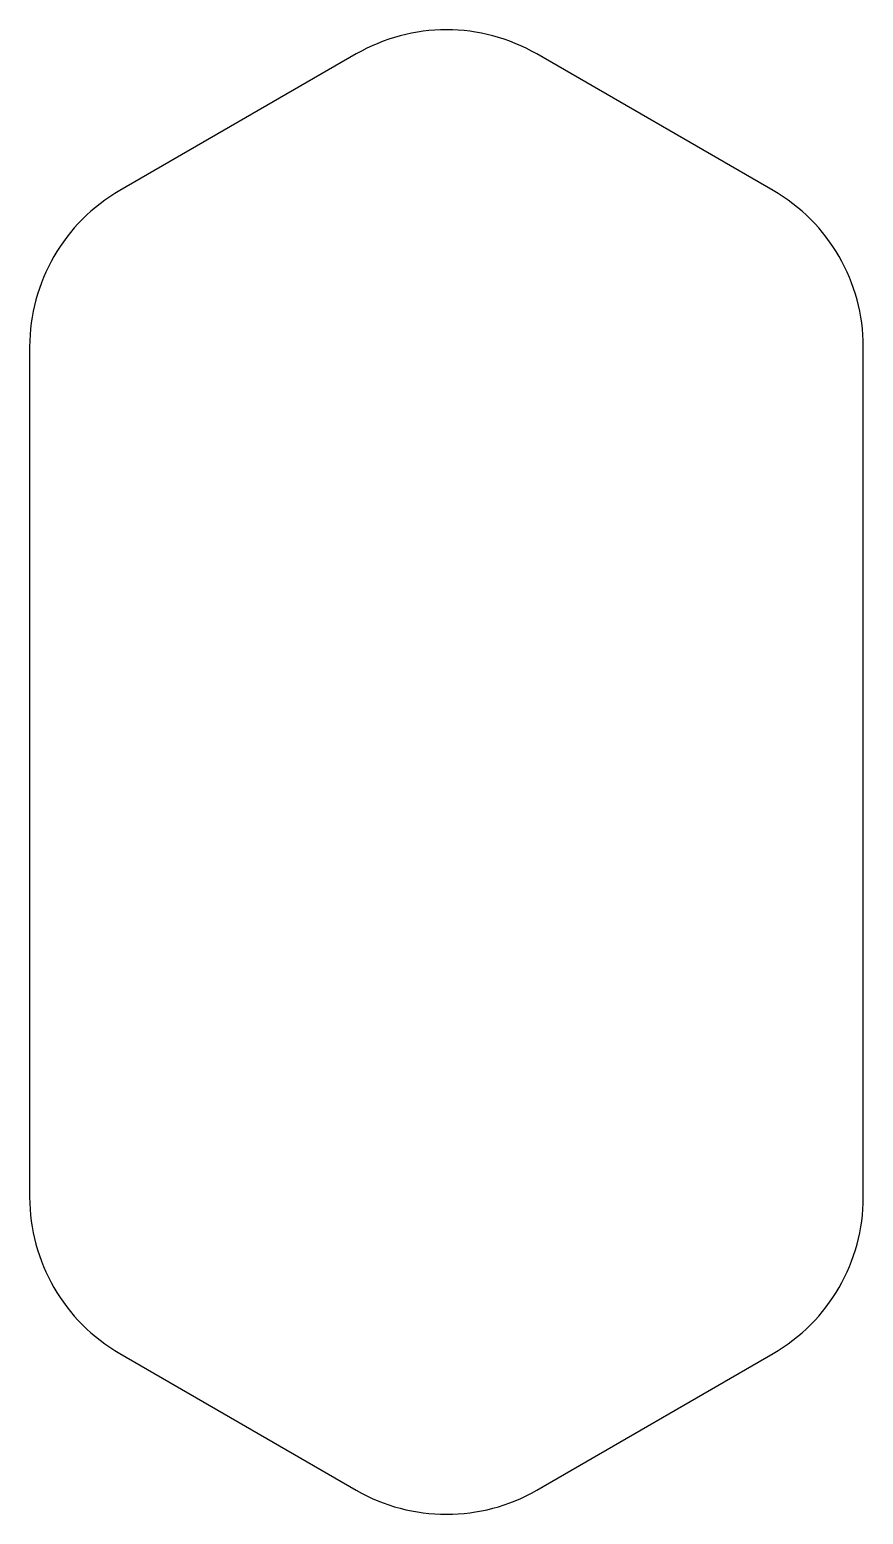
# Model space of a CAD drawing. Header units: inches. Extents: x 0.25 to 0.85, y 0.26 to 1.33.
import ezdxf

# ---------------------------------------------------------------- set-up
doc = ezdxf.new("R2010")
doc.units = ezdxf.units.IN
doc.header["$MEASUREMENT"] = 0

msp = doc.modelspace()

# ---------------------------------------------------------------- linework, layer by layer
msp.add_lwpolyline([(0.7857, 0.3746, 0.267949), (0.8507, 0.4871), (0.8507, 1.0986, 0.267949), (0.7857, 1.2112), (0.6157, 1.3093, 0.267949), (0.4857, 1.3093), (0.3157, 1.2112, 0.267949), (0.2507, 1.0986), (0.2507, 0.4871, 0.267949), (0.3157, 0.3746), (0.4857, 0.2764, 0.267949), (0.6157, 0.2764)], format="xyb", close=True)

doc.saveas('drawing.dxf')
